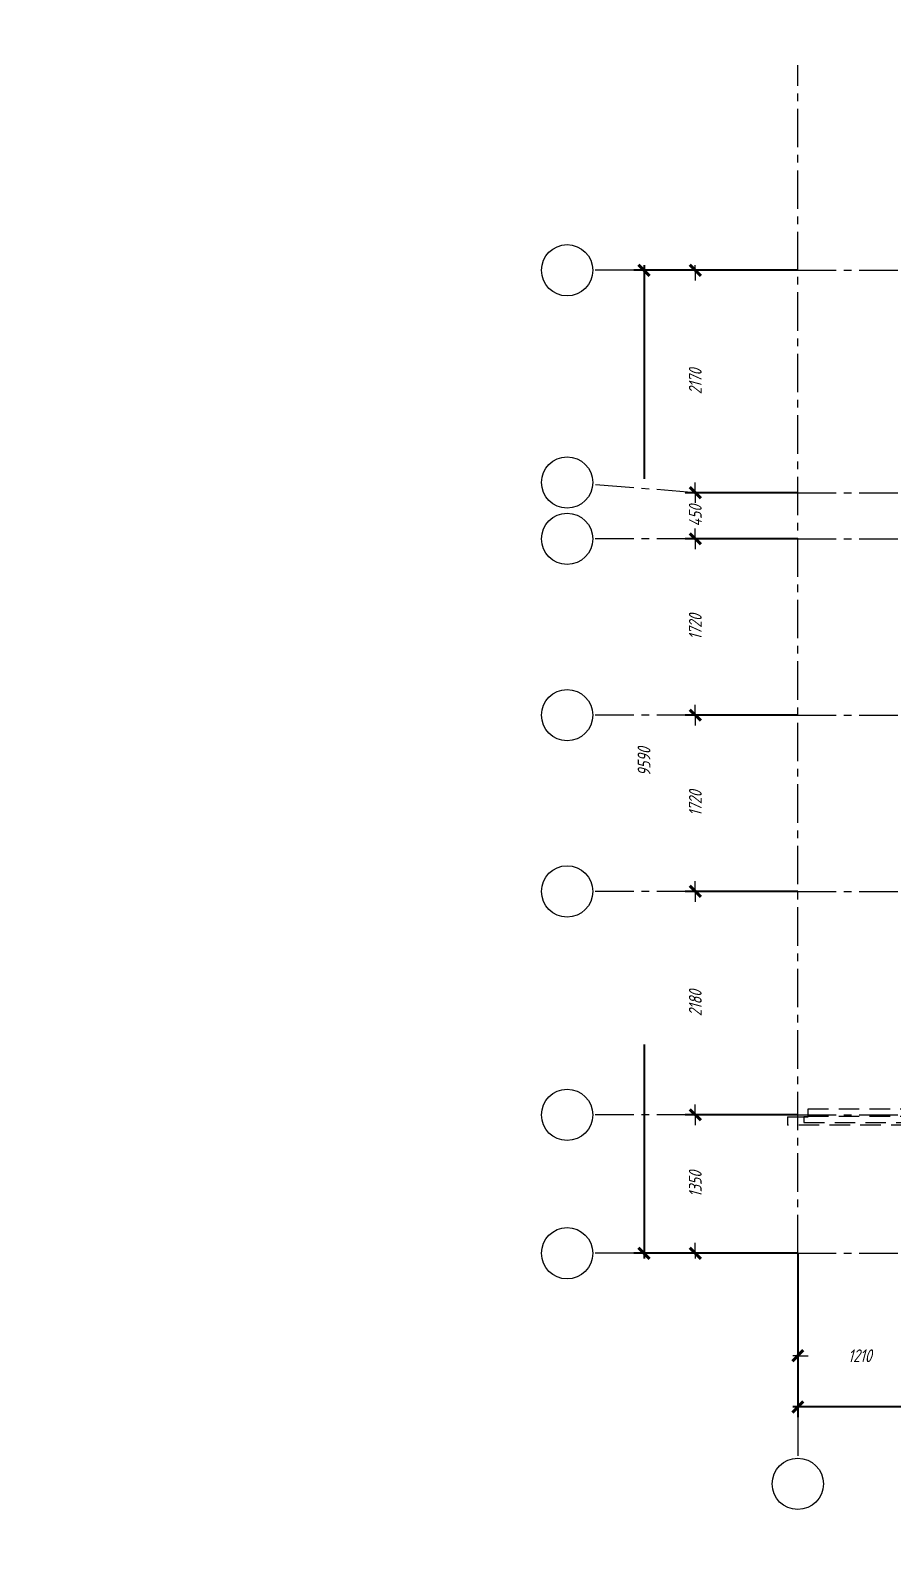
# Model space of a CAD drawing. Header units: millimetres. Extents: x 0 to 10920, y 0 to 297.
# Drawn here: x 2446.2 to 2614.2, y 0 to 297 of the extents above; entities that cross this region are included whole.
import ezdxf

# ---------------------------------------------------------------- set-up
doc = ezdxf.new("R2010")
doc.units = ezdxf.units.MM
for name, pattern in [('K5LT_AXLED', [12, 7.5, -1.5, 1.5, -1.5]), ('K5LT_BASIC', [0]), ('K5LT_DASHED', [6, 4, -2]), ('K5LT_THIN', [0])]:
    doc.linetypes.add(name, pattern=pattern)
doc.layers.add('Системный слой', color=7, linetype='Continuous')
doc.styles.add('KDIMTEXTSTYLE', font='GOST_AU.SHX', dxfattribs={"width": 0.96, "oblique": 15, "height": 5})
doc.styles.add('KTEXTSTYLE', font='GOST_AU.SHX', dxfattribs={"width": 0.96, "height": 5})
doc.dimstyles.new('KDIMSTYLE (0.02)', dxfattribs={"dimtxt": 5, "dimasz": 1, "dimexe": 2, "dimexo": 0, "dimgap": 1, "dimtad": 1, "dimlfac": 50, "dimtxsty": 'KDIMTEXTSTYLE', "dimsah": 1, "dimcen": 0, "dimdle": 1, "dimadec": 0, "dimazin": 0, "dimtfac": 0.667, "dimtmove": 0, "dimatfit": 3, "dimfxl": 0, "dimtvp": 1, "dimtolj": 1, "dimtzin": 0, "dimarcsym": 0})

# ---------------------------------------------------------------- blocks, each defined once
blk = doc.blocks.new('U249')
at = {"layer": 'Системный слой', "color": 30, "linetype": 'K5LT_AXLED', "lineweight": 18}
for p, q in [((2575.91, 58.4), (2555.91, 58.4)), ((2595.91, 58.4), (2575.91, 58.4)), ((2595.91, 58.4), (2786.51, 58.4)), ((2786.51, 58.4), (2826.51, 58.4))]:
    blk.add_line(p, q, dxfattribs=at)
at = {"layer": 'Системный слой', "color": 7, "linetype": 'K5LT_THIN', "lineweight": 18}
blk.add_arc((2550.91, 58.4), 5, 0, 360, dxfattribs=at)
blk = doc.blocks.new('U250')
at = {"layer": 'Системный слой', "color": 30, "linetype": 'K5LT_AXLED', "lineweight": 18}
for p, q in [((2575.91, 85.4), (2555.91, 85.4)), ((2595.91, 85.4), (2575.91, 85.4)), ((2595.91, 85.4), (2786.51, 85.4)), ((2786.51, 85.4), (2826.51, 85.4))]:
    blk.add_line(p, q, dxfattribs=at)
at = {"layer": 'Системный слой', "color": 7, "linetype": 'K5LT_THIN', "lineweight": 18}
blk.add_arc((2550.91, 85.4), 5, 0, 360, dxfattribs=at)
blk = doc.blocks.new('U251')
at = {"layer": 'Системный слой', "color": 30, "linetype": 'K5LT_AXLED', "lineweight": 18}
for p, q in [((2575.91, 129), (2555.91, 129)), ((2595.91, 129), (2575.91, 129)), ((2595.91, 129), (2786.51, 129)), ((2786.51, 129), (2826.51, 129))]:
    blk.add_line(p, q, dxfattribs=at)
at = {"layer": 'Системный слой', "color": 7, "linetype": 'K5LT_THIN', "lineweight": 18}
blk.add_arc((2550.91, 129), 5, 0, 360, dxfattribs=at)
blk = doc.blocks.new('U252')
at = {"layer": 'Системный слой', "color": 30, "linetype": 'K5LT_AXLED', "lineweight": 18}
for p, q in [((2575.91, 163.4), (2555.91, 163.4)), ((2595.91, 163.4), (2575.91, 163.4)), ((2595.91, 163.4), (2786.51, 163.4)), ((2786.51, 163.4), (2826.51, 163.4))]:
    blk.add_line(p, q, dxfattribs=at)
at = {"layer": 'Системный слой', "color": 7, "linetype": 'K5LT_THIN', "lineweight": 18}
blk.add_arc((2550.91, 163.4), 5, 0, 360, dxfattribs=at)
blk = doc.blocks.new('U253')
at = {"layer": 'Системный слой', "color": 30, "linetype": 'K5LT_AXLED', "lineweight": 18}
for p, q in [((2575.91, 197.8), (2555.91, 197.8)), ((2595.91, 197.8), (2575.91, 197.8)), ((2595.91, 197.8), (2786.51, 197.8)), ((2786.51, 197.8), (2826.51, 197.8))]:
    blk.add_line(p, q, dxfattribs=at)
at = {"layer": 'Системный слой', "color": 7, "linetype": 'K5LT_THIN', "lineweight": 18}
blk.add_arc((2550.91, 197.8), 5, 0, 360, dxfattribs=at)
blk = doc.blocks.new('U254')
at = {"layer": 'Системный слой', "color": 30, "linetype": 'K5LT_AXLED', "lineweight": 18}
for p, q in [((2575.91, 206.8), (2555.9, 208.4)), ((2595.91, 206.8), (2575.91, 206.8)), ((2595.91, 206.8), (2786.51, 206.8)), ((2786.51, 206.8), (2826.51, 206.8))]:
    blk.add_line(p, q, dxfattribs=at)
at = {"layer": 'Системный слой', "color": 7, "linetype": 'K5LT_THIN', "lineweight": 18}
blk.add_arc((2550.91, 208.8), 5, 0, 360, dxfattribs=at)
blk = doc.blocks.new('U255')
at = {"layer": 'Системный слой', "color": 30, "linetype": 'K5LT_AXLED', "lineweight": 18}
for p, q in [((2575.91, 250.2), (2555.91, 250.2)), ((2595.91, 250.2), (2575.91, 250.2)), ((2595.91, 250.2), (2786.51, 250.2)), ((2786.51, 250.2), (2826.51, 250.2))]:
    blk.add_line(p, q, dxfattribs=at)
at = {"layer": 'Системный слой', "color": 7, "linetype": 'K5LT_THIN', "lineweight": 18}
blk.add_arc((2550.91, 250.2), 5, 0, 360, dxfattribs=at)
blk = doc.blocks.new('U256')
at = {"layer": 'Системный слой', "color": 30, "linetype": 'K5LT_AXLED', "lineweight": 18}
for p, q in [((2595.91, 250.2), (2595.91, 290.2)), ((2595.91, 58.4), (2595.91, 250.2)), ((2595.91, 58.4), (2595.91, 38.4)), ((2595.91, 38.4), (2595.91, 18.4))]:
    blk.add_line(p, q, dxfattribs=at)
at = {"layer": 'Системный слой', "color": 7, "linetype": 'K5LT_THIN', "lineweight": 18}
blk.add_arc((2595.91, 13.4), 5, 0, 360, dxfattribs=at)
blk = doc.blocks.new('U248')
at = {"layer": 'Системный слой'}
for name in ['U256', 'U255', 'U254', 'U253', 'U252', 'U251', 'U250', 'U249']:
    blk.add_blockref(name, (0, 0), dxfattribs=at)
blk = doc.blocks.new('U282')
at = {"layer": 'Системный слой', "color": 7, "linetype": 'K5LT_DASHED', "lineweight": 18}
for p, q in [((2597.91, 85.16), (2597.91, 86.6)), ((2597.91, 86.6), (2616.11, 86.6)), ((2597.91, 85), (2597.91, 86.6)), ((2593.91, 85), (2597.11, 85)), ((2593.91, 85), (2593.91, 83.4)), ((2593.91, 85), (2597.91, 85)), ((2618.11, 83.4), (2593.91, 83.4)), ((2597.11, 85), (2597.11, 83.92)), ((2597.91, 85), (2597.11, 85)), ((2597.11, 83.92), (2616.91, 83.92)), ((2597.91, 85.16), (2616.11, 85.16)), ((2597.91, 85), (2597.91, 85.16))]:
    blk.add_line(p, q, dxfattribs=at)
blk = doc.blocks.new('KDIMARROW_03')
at = {"layer": 'Системный слой', "color": 0, "linetype": 'K5LT_BASIC', "lineweight": 40}
blk.add_line((-1.06, -1.06), (1.06, 1.06), dxfattribs=at)
at = {"layer": 'Системный слой', "color": 0, "linetype": 'K5LT_THIN', "lineweight": 18}
for q in [(-1, 0), (2, 0)]:
    blk.add_line((0, 0), q, dxfattribs=at)

msp = doc.modelspace()

# ---------------------------------------------------------------- block references
at = {"layer": 'Системный слой'}
for name in ['U248', 'U282']:
    msp.add_blockref(name, (0, 0), dxfattribs=at)

# ---------------------------------------------------------------- dimensions: what is measured, and where the dimension line sits
at = {"layer": 'Системный слой', "color": 7}
for base, p1, p2, location in [((2565.91417, 58.40197), (2595.91417, 250.20197), (2595.91417, 58.40197), (2565.91417, 154.30197)), ((2575.91417, 206.80197), (2595.91417, 250.20197), (2595.91417, 206.80197), (2575.91417, 228.50197)), ((2575.91417, 197.80197), (2595.91417, 206.80197), (2595.91417, 197.80197), (2575.91417, 202.30197)), ((2575.91417, 163.40197), (2595.91417, 197.80197), (2595.91417, 163.40197), (2575.91417, 180.60197)), ((2575.91417, 129.00197), (2595.91417, 163.40197), (2595.91417, 129.00197), (2575.91417, 146.20197)), ((2575.91417, 85.40197), (2595.91417, 129.00197), (2595.91417, 85.40197), (2575.91417, 107.20197)), ((2575.91417, 58.40197), (2595.91417, 85.40197), (2595.91417, 58.40197), (2575.91417, 71.90197))]:
    msp.add_linear_dim(base=base, p1=p1, p2=p2, angle=90, location=location, dimstyle='KDIMSTYLE (0.02)', override={"dimexo": 0, "dimpost": '\\H2.5;\\W0.965;\\Q15;<>', "dimblk1": 'KDIMARROW_03', "dimblk2": 'KDIMARROW_03', "dimse1": 0, "dimse2": 0, "dimclrt": 7, "dimtolj": 1}, dxfattribs=at).render()
for base, p1, location in [((2595.91417, 38.40197), (2620.11417, 58.40197), (2608.01417, 38.40197)), ((2595.91417, 28.40197), (2786.51417, 58.40197), (2691.21417, 28.40197))]:
    msp.add_linear_dim(base=base, p1=p1, p2=(2595.91417, 58.40197), location=location, dimstyle='KDIMSTYLE (0.02)', override={"dimexo": 0, "dimpost": '\\H2.5;\\W0.965;\\Q15;<>', "dimblk1": 'KDIMARROW_03', "dimblk2": 'KDIMARROW_03', "dimse1": 0, "dimse2": 0, "dimclrt": 7, "dimtolj": 1}, dxfattribs=at).render()

doc.saveas('drawing.dxf')
